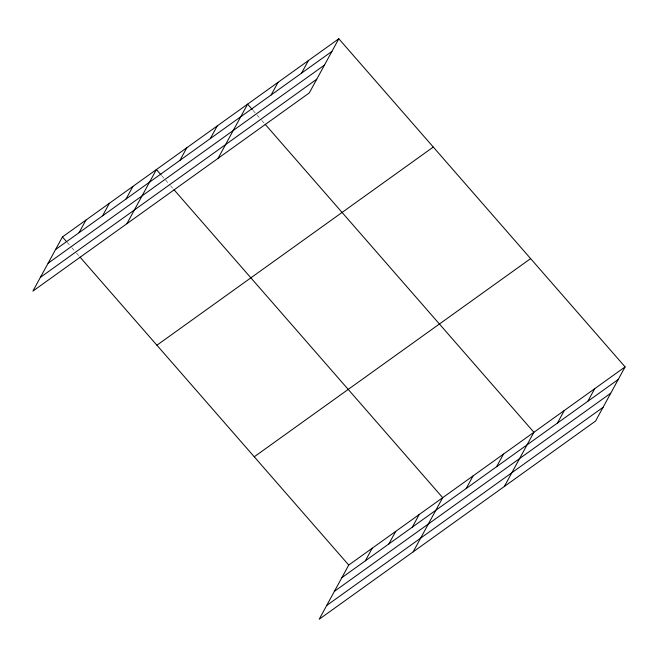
<?xml version="1.0" encoding="UTF-8"?>
<svg xmlns="http://www.w3.org/2000/svg" width="658" height="658" viewBox="0 0 658 658"><rect width="100%" height="100%" fill="white"/><g stroke="black" fill="none" stroke-linecap="round" stroke-linejoin="round"><path stroke-width="0.49" stroke-dasharray="3.29 2.47" d="M253.001 110.347L256.381 114.221M257.056 114.994L261.103 119.633M261.777 120.406L264.475 123.498M161.802 175.744L169.896 185.03M170.57 185.803L172.602 188.122M67.157 242.35L71.212 246.997M71.887 247.77L75.933 252.409M76.608 253.182L78.631 255.501"/><path stroke-width="0.99" d="M338.804 38.764L62.436 236.938L32.9 291.107L309.276 92.934L338.804 38.764L625.1 366.893L595.564 421.062L319.196 619.236L348.724 565.066L625.1 366.893M79.059 232.693L85.927 220.093M102.549 215.849L109.417 203.248M126.04 199.004L132.908 186.403M126.871 223.728L156.398 169.558L161.128 174.97M179.938 160.363L186.806 147.762M210.338 138.558L217.206 125.958M218.069 158.331L247.605 104.161L252.327 109.573M271.137 94.966L278.005 82.365M301.537 73.161L308.405 60.561M365.354 560.813L372.222 548.221M388.845 543.969L395.713 531.376M412.336 527.124L419.204 514.531M413.158 551.856L442.694 497.687L173.951 189.668M466.226 488.483L473.094 475.882M496.625 466.686L503.493 454.086M504.365 486.459L533.901 432.29L265.149 124.272M557.433 423.086L564.301 410.485M587.833 401.29L594.7 388.689M55.568 249.538L331.936 51.365M48.083 263.258L324.46 65.084M40.377 277.388L316.753 79.215M156.908 345.22L433.285 147.047M254.251 456.784L530.628 258.61M341.856 577.658L618.232 379.485M334.379 591.378L610.747 393.204M326.672 605.516L603.041 407.343M62.436 236.938L66.483 241.576M79.98 257.048L348.724 565.066"/></g></svg>
